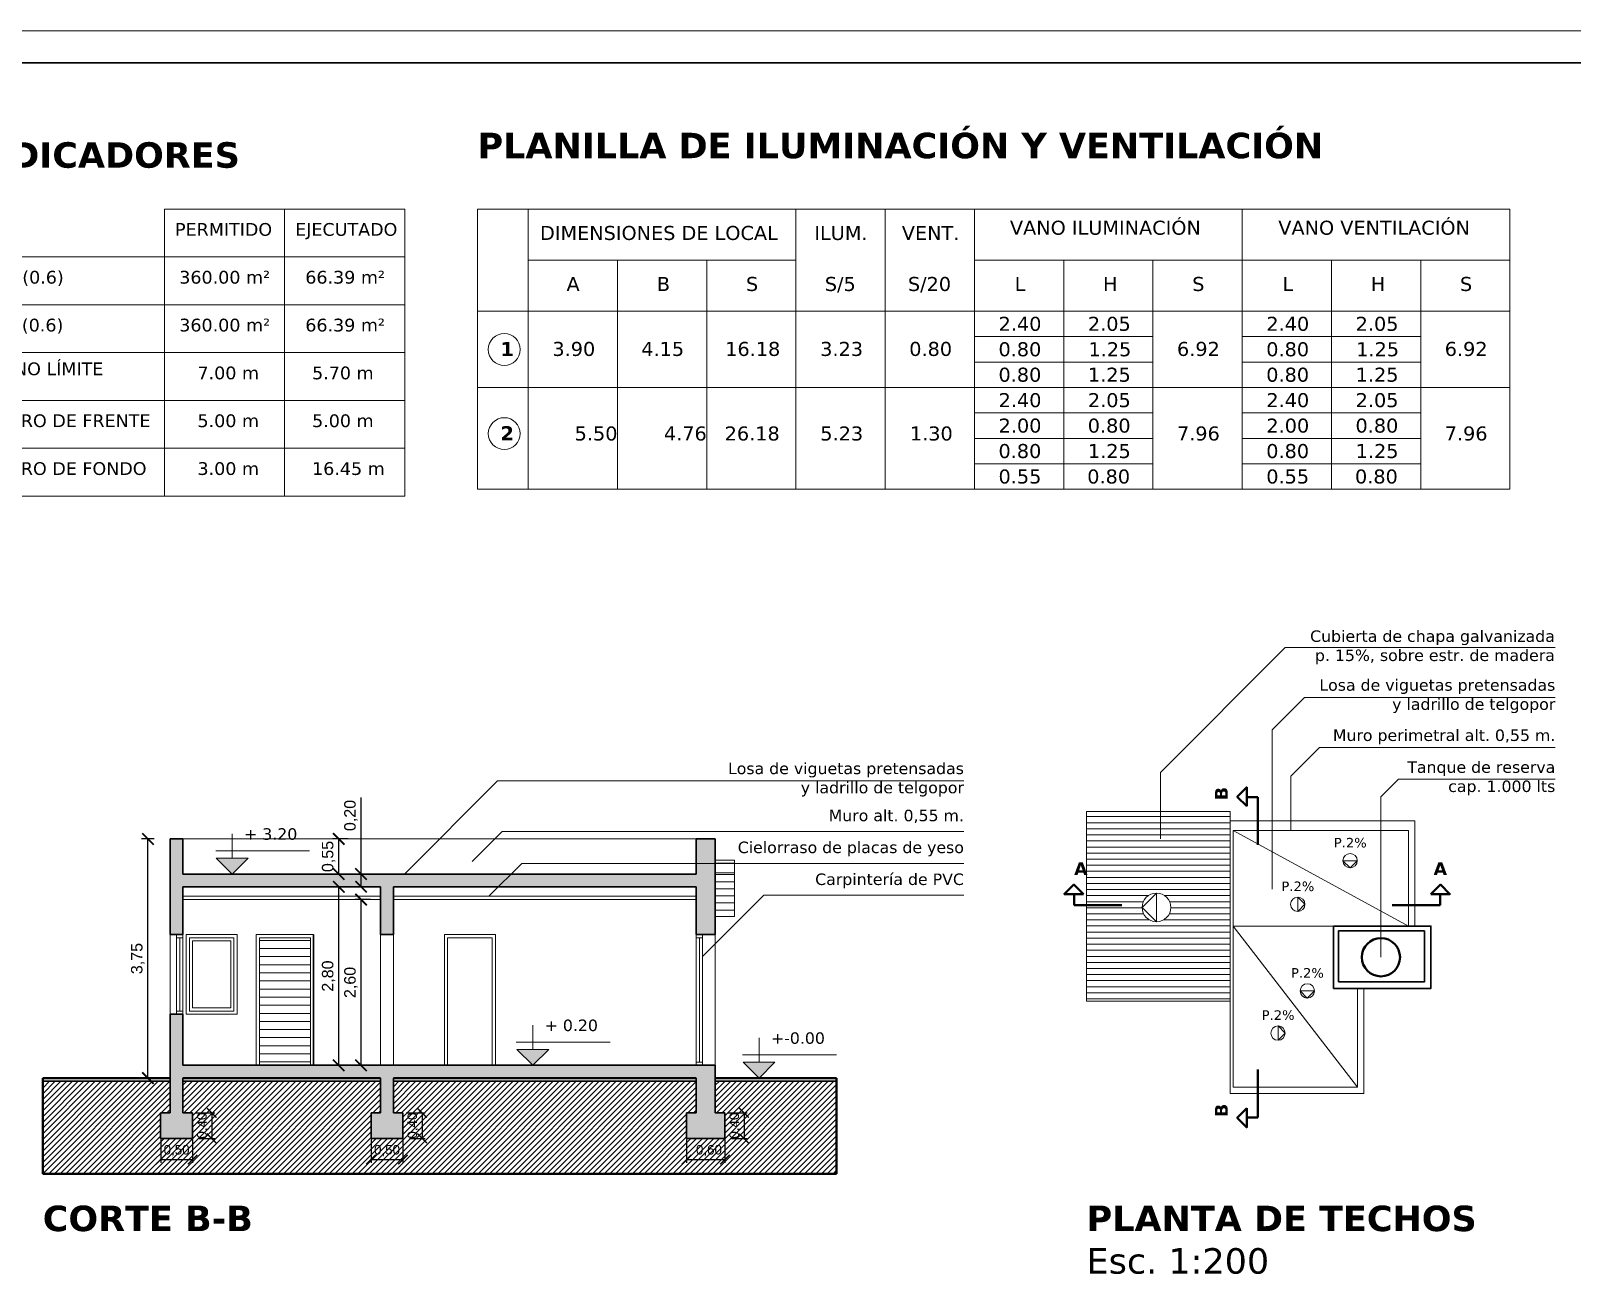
# Model space of a CAD drawing. Header units: millimetres. Extents: x 1434 to 1553, y 1501 to 1543.
# Drawn here: x 1503.64 to 1527.82, y 1519.64 to 1539.14 of the extents above; entities that cross this region are included whole.
import ezdxf

# ---------------------------------------------------------------- set-up
doc = ezdxf.new("R2010")
doc.units = ezdxf.units.MM
for name, color, linetype, lineweight in [('0.1', 50, 'Continuous', 0), ('0.2', 40, 'Continuous', 20), ('0.3', 30, 'Continuous', 30), ('0.4', 20, 'Continuous', 40), ('0.5', 10, 'Continuous', 40), ('carpinterias', 140, 'Continuous', 9), ('cotas', 104, 'Continuous', 18), ('nomenclatura', 41, 'Continuous', 18)]:
    doc.layers.add(name, color=color, linetype=linetype, lineweight=lineweight)
doc.layers.add('gris', color=252, linetype='Continuous', lineweight=18, true_color=0x696969)
doc.layers.add('rojo muros', color=7, linetype='Continuous', lineweight=18, true_color=0xe60a62)
doc.styles.get("Standard").update_dxf_attribs({"font": 'ARIAL.TTF'})
doc.dimstyles.new('BM-1en 100', dxfattribs={"dimtxt": 0.18, "dimasz": 0.18, "dimexe": 0.1, "dimexo": 0.1, "dimgap": 0.05, "dimtad": 1, "dimtxsty": 'Standard', "dimblk": 'ARCHTICK', "dimcen": -0.18, "dimadec": 0, "dimazin": 0, "dimtfac": 1, "dimtmove": 0, "dimatfit": 3, "dimldrblk": 'ARCHTICK', "dimfxl": 1, "dimarcsym": 0})
doc.dimstyles.new('ISO-25', dxfattribs={"dimtxt": 2.5, "dimasz": 2.5, "dimexe": 1.25, "dimexo": 0.625, "dimtad": 1, "dimtxsty": 'Standard', "dimcen": 2.5, "dimadec": 0, "dimazin": 0, "dimtfac": 1, "dimtmove": 0, "dimatfit": 3, "dimfxl": 1, "dimarcsym": 0})

# ---------------------------------------------------------------- blocks, each defined once
blk = doc.blocks.new('_ArchTick')
at = {"color": 0, "linetype": 'ByBlock', "const_width": 0.15}
blk.add_lwpolyline([(-0.5, -0.5), (0.5, 0.5)], dxfattribs=at)
blk = doc.blocks.new('*D49')
at = {"layer": 'cotas', "color": 0, "linetype": 'Continuous', "lineweight": -2}
for p, q in [((1513.926, 1521.751), (1513.926, 1521.389)), ((1514.526, 1521.751), (1514.526, 1521.389)), ((1513.926, 1521.439), (1514.526, 1521.439))]:
    blk.add_line(p, q, dxfattribs=at)
at = {"layer": 'Defpoints', "color": 0, "linetype": 'Continuous'}
for p in [(1513.926, 1521.771), (1514.526, 1521.771), (1514.526, 1521.439)]:
    blk.add_point(p, dxfattribs=at)
at = {"layer": 'cotas', "color": 0, "linetype": 'Continuous', "lineweight": -2, "xscale": 0.15, "yscale": 0.15, "zscale": 0.15, "rotation": 180}
blk.add_blockref('_ArchTick', (1513.926, 1521.439), dxfattribs=at)
at = {"layer": 'cotas', "color": 0, "linetype": 'Continuous', "lineweight": -2, "xscale": 0.15, "yscale": 0.15, "zscale": 0.15}
blk.add_blockref('_ArchTick', (1514.526, 1521.439), dxfattribs=at)
at = {"layer": 'cotas', "color": 0, "linetype": 'Continuous', "insert": (1514.276, 1521.579), "char_height": 0.15, "attachment_point": 5}
blk.add_mtext('0,60', dxfattribs=at)
blk = doc.blocks.new('*D50')
at = {"layer": 'cotas', "color": 0, "linetype": 'Continuous', "lineweight": -2}
for p, q in [((1514.574, 1522.171), (1514.876, 1522.171)), ((1514.826, 1522.171), (1514.826, 1521.771)), ((1514.631, 1521.771), (1514.876, 1521.771))]:
    blk.add_line(p, q, dxfattribs=at)
at = {"layer": 'Defpoints', "color": 0, "linetype": 'Continuous'}
for p in [(1514.554, 1522.171), (1514.611, 1521.771), (1514.826, 1521.771)]:
    blk.add_point(p, dxfattribs=at)
at = {"layer": 'cotas', "color": 0, "linetype": 'Continuous', "lineweight": -2, "xscale": 0.15, "yscale": 0.15, "zscale": 0.15}
for p, rotation in [((1514.826, 1522.171), 90), ((1514.826, 1521.771), 270)]:
    blk.add_blockref('_ArchTick', p, dxfattribs=dict(at, rotation=rotation))
at = {"layer": 'cotas', "color": 0, "linetype": 'Continuous', "insert": (1514.686, 1521.971), "char_height": 0.15, "attachment_point": 5, "rotation": 90}
blk.add_mtext('0,40', dxfattribs=at)
blk = doc.blocks.new('*D51')
at = {"layer": 'cotas', "color": 0, "linetype": 'Continuous', "lineweight": -2}
for p, q in [((1505.676, 1521.751), (1505.676, 1521.389)), ((1506.176, 1521.751), (1506.176, 1521.389)), ((1505.676, 1521.439), (1506.176, 1521.439))]:
    blk.add_line(p, q, dxfattribs=at)
at = {"layer": 'Defpoints', "color": 0, "linetype": 'Continuous'}
for p in [(1505.676, 1521.771), (1506.176, 1521.771), (1506.176, 1521.439)]:
    blk.add_point(p, dxfattribs=at)
at = {"layer": 'cotas', "color": 0, "linetype": 'Continuous', "lineweight": -2, "xscale": 0.15, "yscale": 0.15, "zscale": 0.15, "rotation": 180}
blk.add_blockref('_ArchTick', (1505.676, 1521.439), dxfattribs=at)
at = {"layer": 'cotas', "color": 0, "linetype": 'Continuous', "lineweight": -2, "xscale": 0.15, "yscale": 0.15, "zscale": 0.15}
blk.add_blockref('_ArchTick', (1506.176, 1521.439), dxfattribs=at)
at = {"layer": 'cotas', "color": 0, "linetype": 'Continuous', "insert": (1505.926, 1521.579), "char_height": 0.15, "attachment_point": 5}
blk.add_mtext('0,50', dxfattribs=at)
blk = doc.blocks.new('*D52')
at = {"layer": 'cotas', "color": 0, "linetype": 'Continuous', "lineweight": -2}
for p, q in [((1506.224, 1522.171), (1506.526, 1522.171)), ((1506.476, 1522.171), (1506.476, 1521.771)), ((1506.281, 1521.771), (1506.526, 1521.771))]:
    blk.add_line(p, q, dxfattribs=at)
at = {"layer": 'Defpoints', "color": 0, "linetype": 'Continuous'}
for p in [(1506.204, 1522.171), (1506.261, 1521.771), (1506.476, 1521.771)]:
    blk.add_point(p, dxfattribs=at)
at = {"layer": 'cotas', "color": 0, "linetype": 'Continuous', "lineweight": -2, "xscale": 0.15, "yscale": 0.15, "zscale": 0.15}
for p, rotation in [((1506.476, 1522.171), 90), ((1506.476, 1521.771), 270)]:
    blk.add_blockref('_ArchTick', p, dxfattribs=dict(at, rotation=rotation))
at = {"layer": 'cotas', "color": 0, "linetype": 'Continuous', "insert": (1506.336, 1521.971), "char_height": 0.15, "attachment_point": 5, "rotation": 90}
blk.add_mtext('0,40', dxfattribs=at)
blk = doc.blocks.new('*D53')
at = {"layer": 'cotas', "color": 0, "linetype": 'Continuous', "lineweight": -2}
for p, q in [((1508.976, 1521.751), (1508.976, 1521.389)), ((1509.476, 1521.751), (1509.476, 1521.389)), ((1508.976, 1521.439), (1509.476, 1521.439))]:
    blk.add_line(p, q, dxfattribs=at)
at = {"layer": 'Defpoints', "color": 0, "linetype": 'Continuous'}
for p in [(1508.976, 1521.771), (1509.476, 1521.771), (1509.476, 1521.439)]:
    blk.add_point(p, dxfattribs=at)
at = {"layer": 'cotas', "color": 0, "linetype": 'Continuous', "lineweight": -2, "xscale": 0.15, "yscale": 0.15, "zscale": 0.15, "rotation": 180}
blk.add_blockref('_ArchTick', (1508.976, 1521.439), dxfattribs=at)
at = {"layer": 'cotas', "color": 0, "linetype": 'Continuous', "lineweight": -2, "xscale": 0.15, "yscale": 0.15, "zscale": 0.15}
blk.add_blockref('_ArchTick', (1509.476, 1521.439), dxfattribs=at)
at = {"layer": 'cotas', "color": 0, "linetype": 'Continuous', "insert": (1509.226, 1521.579), "char_height": 0.15, "attachment_point": 5}
blk.add_mtext('0,50', dxfattribs=at)
blk = doc.blocks.new('*D54')
at = {"layer": 'cotas', "color": 0, "linetype": 'Continuous', "lineweight": -2}
for p, q in [((1509.524, 1522.171), (1509.826, 1522.171)), ((1509.776, 1522.171), (1509.776, 1521.771)), ((1509.581, 1521.771), (1509.826, 1521.771))]:
    blk.add_line(p, q, dxfattribs=at)
at = {"layer": 'Defpoints', "color": 0, "linetype": 'Continuous'}
for p in [(1509.504, 1522.171), (1509.561, 1521.771), (1509.776, 1521.771)]:
    blk.add_point(p, dxfattribs=at)
at = {"layer": 'cotas', "color": 0, "linetype": 'Continuous', "lineweight": -2, "xscale": 0.15, "yscale": 0.15, "zscale": 0.15}
for p, rotation in [((1509.776, 1522.171), 90), ((1509.776, 1521.771), 270)]:
    blk.add_blockref('_ArchTick', p, dxfattribs=dict(at, rotation=rotation))
at = {"layer": 'cotas', "color": 0, "linetype": 'Continuous', "insert": (1509.636, 1521.971), "char_height": 0.15, "attachment_point": 5, "rotation": 90}
blk.add_mtext('0,40', dxfattribs=at)
blk = doc.blocks.new('*D73')
at = {"layer": 'cotas', "color": 0, "lineweight": -2}
for p, q in [((1508.967, 1525.516), (1508.719, 1525.516)), ((1508.819, 1522.916), (1508.819, 1525.516))]:
    blk.add_line(p, q, dxfattribs=at)
at = {"layer": 'Defpoints', "color": 0}
for p in [(1508.819, 1525.516), (1509.067, 1525.516), (1508.819, 1522.916)]:
    blk.add_point(p, dxfattribs=at)
at = {"layer": 'cotas', "color": 0, "lineweight": -2, "xscale": 0.18, "yscale": 0.18, "zscale": 0.18}
for p, rotation in [((1508.819, 1525.516), 90), ((1508.819, 1522.916), 270)]:
    blk.add_blockref('_ArchTick', p, dxfattribs=dict(at, rotation=rotation))
at = {"layer": 'cotas', "color": 0, "insert": (1508.661, 1524.216), "char_height": 0.18, "attachment_point": 5, "rotation": 90}
blk.add_mtext('2,60', dxfattribs=at)
blk = doc.blocks.new('*D74')
at = {"layer": 'cotas', "color": 0, "lineweight": -2}
for p, q in [((1508.617, 1525.716), (1508.369, 1525.716)), ((1508.469, 1522.916), (1508.469, 1525.716))]:
    blk.add_line(p, q, dxfattribs=at)
at = {"layer": 'Defpoints', "color": 0}
for p in [(1508.469, 1525.716), (1508.717, 1525.716), (1508.469, 1522.916)]:
    blk.add_point(p, dxfattribs=at)
at = {"layer": 'cotas', "color": 0, "lineweight": -2, "xscale": 0.18, "yscale": 0.18, "zscale": 0.18}
for p, rotation in [((1508.469, 1525.716), 90), ((1508.469, 1522.916), 270)]:
    blk.add_blockref('_ArchTick', p, dxfattribs=dict(at, rotation=rotation))
at = {"layer": 'cotas', "color": 0, "insert": (1508.311, 1524.316), "char_height": 0.18, "attachment_point": 5, "rotation": 90}
blk.add_mtext('2,80', dxfattribs=at)
blk = doc.blocks.new('*D71')
at = {"layer": 'cotas', "color": 0, "lineweight": -2}
for p, q in [((1508.617, 1526.466), (1508.369, 1526.466)), ((1508.469, 1525.916), (1508.469, 1526.466))]:
    blk.add_line(p, q, dxfattribs=at)
at = {"layer": 'Defpoints', "color": 0}
for p in [(1508.469, 1526.466), (1508.717, 1526.466), (1508.469, 1525.916)]:
    blk.add_point(p, dxfattribs=at)
at = {"layer": 'cotas', "color": 0, "lineweight": -2, "xscale": 0.18, "yscale": 0.18, "zscale": 0.18}
for p, rotation in [((1508.469, 1526.466), 90), ((1508.469, 1525.916), 270)]:
    blk.add_blockref('_ArchTick', p, dxfattribs=dict(at, rotation=rotation))
at = {"layer": 'cotas', "color": 0, "insert": (1508.311, 1526.191), "char_height": 0.18, "attachment_point": 5, "rotation": 90}
blk.add_mtext('0,55', dxfattribs=at)
blk = doc.blocks.new('*D72')
at = {"layer": 'cotas', "color": 0, "lineweight": -2}
for p, q in [((1508.819, 1525.916), (1508.819, 1527.117)), ((1508.819, 1525.716), (1508.819, 1525.916))]:
    blk.add_line(p, q, dxfattribs=at)
at = {"layer": 'Defpoints', "color": 0}
for p in [(1508.819, 1525.916), (1508.819, 1525.916), (1508.819, 1525.716)]:
    blk.add_point(p, dxfattribs=at)
at = {"layer": 'cotas', "color": 0, "lineweight": -2, "xscale": 0.18, "yscale": 0.18, "zscale": 0.18}
for p, rotation in [((1508.819, 1525.916), 90), ((1508.819, 1525.716), 270)]:
    blk.add_blockref('_ArchTick', p, dxfattribs=dict(at, rotation=rotation))
at = {"layer": 'cotas', "color": 0, "insert": (1508.661, 1526.834), "char_height": 0.18, "attachment_point": 5, "rotation": 90}
blk.add_mtext('0,20', dxfattribs=at)
blk = doc.blocks.new('*D75')
at = {"layer": 'cotas', "color": 0, "lineweight": -2}
for p, q in [((1505.572, 1526.466), (1505.376, 1526.466)), ((1505.476, 1522.716), (1505.476, 1526.466))]:
    blk.add_line(p, q, dxfattribs=at)
at = {"layer": 'Defpoints', "color": 0}
for p in [(1505.476, 1526.466), (1505.672, 1526.466), (1505.476, 1522.716)]:
    blk.add_point(p, dxfattribs=at)
at = {"layer": 'cotas', "color": 0, "lineweight": -2, "xscale": 0.18, "yscale": 0.18, "zscale": 0.18}
for p, rotation in [((1505.476, 1526.466), 90), ((1505.476, 1522.716), 270)]:
    blk.add_blockref('_ArchTick', p, dxfattribs=dict(at, rotation=rotation))
at = {"layer": 'cotas', "color": 0, "insert": (1505.317, 1524.591), "char_height": 0.18, "attachment_point": 5, "rotation": 90}
blk.add_mtext('3,75', dxfattribs=at)

msp = doc.modelspace()

# ---------------------------------------------------------------- hatches: boundary and pattern name
at = {"layer": 'gris', "linetype": 'Continuous'}
h = msp.add_hatch(dxfattribs=at)
h.set_pattern_fill('LINE', color=256, scale=0.03, style=0)
h.set_pattern_definition([(0, (47.85109, 76.73001), (0, 0.09525), [])])
h.paths.add_polyline_path([(1522.4497, 1526.8986), (1520.1997, 1526.8986), (1520.1997, 1523.9236), (1522.4497, 1523.9236)])
h.paths.add_polyline_path([(1521.5208, 1525.3923, -1), (1521.0708, 1525.3923, -1)], flags=16)
at = {"layer": 'gris'}
for points in [[(1506.5463, 1526.1665), (1506.7963, 1525.9165), (1507.0463, 1526.1665)], [(1511.2619, 1523.1665), (1511.5119, 1522.9165), (1511.7619, 1523.1665)], [(1514.8118, 1522.9665), (1515.0618, 1522.7165), (1515.3118, 1522.9665)]]:
    msp.add_hatch(color=256, dxfattribs=at).paths.add_polyline_path(points)
at = {"layer": 'gris', "linetype": 'Continuous'}
h = msp.add_hatch(dxfattribs=at)
h.set_pattern_fill('LINE', color=256, scale=0.035, style=0)
h.set_pattern_definition([(360, (18.00469, 2959.64214), (3e-17, 0.111125), [])])
h.paths.add_polyline_path([(1514.3755, 1525.2523), (1514.3755, 1525.9359), (1514.6755, 1525.9359), (1514.6755, 1525.2523)])
at = {"layer": 'gris'}
h = msp.add_hatch(dxfattribs=at)
h.set_pattern_fill('LINE', color=256, scale=0.04, style=0)
h.set_pattern_definition([(180, (3018.00598, 271.00338), (2e-17, 0.127), [])])
h.paths.add_polyline_path([(1508.0255, 1522.9165), (1507.2255, 1522.9165), (1507.2255, 1524.9165), (1508.0255, 1524.9165)])
h = msp.add_hatch(dxfattribs=at)
h.set_pattern_fill('LINE', color=256, scale=0.02, angle=45, style=0)
h.set_pattern_definition([(45, (-6.5, 27.051694), (-0.0449012806, 0.0449012806), [])])
h.paths.add_polyline_path([(1513.9255, 1522.1715), (1514.0755, 1522.1715), (1514.0755, 1522.6665), (1509.3255, 1522.6665), (1509.3255, 1522.1715), (1509.4755, 1522.1715), (1509.4755, 1521.7715), (1508.9755, 1521.7715), (1508.9755, 1522.1715), (1509.1255, 1522.1715), (1509.1255, 1522.6665), (1506.0255, 1522.6665), (1506.0255, 1522.1715), (1506.1755, 1522.1715), (1506.1755, 1521.7715), (1505.6755, 1521.7715), (1505.6755, 1522.1715), (1505.8255, 1522.1715), (1505.8255, 1522.6665), (1503.8255, 1522.6665), (1503.8255, 1521.2165), (1516.2755, 1521.2165), (1516.2755, 1522.6665), (1514.3755, 1522.6665), (1514.3755, 1522.1715), (1514.5255, 1522.1715), (1514.5255, 1521.7715), (1513.9255, 1521.7715)])
h.paths.add_polyline_path([(1514.0435, 1521.7067), (1514.5076, 1521.7067), (1514.5076, 1521.4514), (1514.0435, 1521.4514)], flags=24)
h.paths.add_polyline_path([(1514.5579, 1521.7394), (1514.5579, 1522.2035), (1514.8131, 1522.2035), (1514.8131, 1521.7394)], flags=24)
h.paths.add_polyline_path([(1505.6935, 1521.7067), (1506.1576, 1521.7067), (1506.1576, 1521.4514), (1505.6935, 1521.4514)], flags=24)
h.paths.add_polyline_path([(1506.2079, 1521.7394), (1506.2079, 1522.2035), (1506.4631, 1522.2035), (1506.4631, 1521.7394)], flags=24)
h.paths.add_polyline_path([(1508.9935, 1521.7067), (1509.4576, 1521.7067), (1509.4576, 1521.4514), (1508.9935, 1521.4514)], flags=24)
h.paths.add_polyline_path([(1509.5079, 1521.7394), (1509.5079, 1522.2035), (1509.7631, 1522.2035), (1509.7631, 1521.7394)], flags=24)
at = {"layer": 'rojo muros'}
h = msp.add_hatch(color=256, dxfattribs=at)
h.paths.add_polyline_path([(1514.3755, 1526.0831), (1514.0755, 1526.0831), (1514.0755, 1525.9165), (1511.1755, 1525.9165), (1510.9755, 1525.7165), (1514.3755, 1525.7165)])
h.paths.add_polyline_path([(1514.3755, 1526.4665), (1514.0755, 1526.4665), (1514.0755, 1526.0831), (1514.3755, 1526.0831)])
h.paths.add_polyline_path([(1514.3755, 1525.5831), (1514.0755, 1525.5831), (1514.0755, 1524.9665), (1514.1755, 1524.9665), (1514.3755, 1524.9665)])
h.paths.add_polyline_path([(1514.3755, 1525.7165), (1514.0755, 1525.7165), (1514.0755, 1525.5831), (1514.3755, 1525.5831)])
h.paths.add_polyline_path([(1509.3255, 1525.7165), (1510.9755, 1525.7165), (1511.1755, 1525.9165), (1506.0255, 1525.9165), (1506.0255, 1526.4665), (1505.8255, 1526.4665), (1505.8255, 1524.9665), (1506.0255, 1524.9665), (1506.0255, 1525.7165), (1509.1255, 1525.7165), (1509.1255, 1524.9665), (1509.3255, 1524.9665)])
h.paths.add_polyline_path([(1514.3755, 1522.9165), (1506.0255, 1522.9165), (1506.0255, 1523.7165), (1505.9255, 1523.7165), (1505.8255, 1523.7165), (1505.8255, 1522.7165), (1505.8255, 1522.1715), (1505.6755, 1522.1715), (1505.6755, 1521.7715), (1506.1755, 1521.7715), (1506.1755, 1522.1715), (1506.0255, 1522.1715), (1506.0255, 1522.7165), (1509.1255, 1522.7165), (1509.1255, 1522.1715), (1508.9755, 1522.1715), (1508.9755, 1521.7715), (1509.4755, 1521.7715), (1509.4755, 1522.1715), (1509.3255, 1522.1715), (1509.3255, 1522.7165), (1514.0755, 1522.7165), (1514.0755, 1522.1715), (1513.9255, 1522.1715), (1513.9255, 1521.7715), (1514.5255, 1521.7715), (1514.5255, 1522.1715), (1514.3755, 1522.1715)])

# ---------------------------------------------------------------- linework, layer by layer
at = {"layer": '0.1'}
for p, q in [((1525.2497, 1525.0986), (1522.4997, 1526.5986)), ((1514.6755, 1526.1337), (1514.3755, 1526.1337)), ((1514.3755, 1526.1337), (1514.6755, 1526.1337)), ((1514.6755, 1526.1337), (1514.6755, 1525.9359)), ((1514.6755, 1526.0843), (1514.3755, 1526.0843)), ((1514.6755, 1525.9359), (1514.3755, 1525.9359)), ((1514.6755, 1525.9359), (1514.6755, 1525.2523)), ((1514.6755, 1525.2523), (1514.3755, 1525.2523)), ((1505.8255, 1524.9665), (1505.8255, 1523.7165)), ((1509.1255, 1524.9665), (1509.1255, 1522.9165)), ((1509.3255, 1524.9665), (1509.3255, 1522.9165)), ((1514.3755, 1524.9665), (1514.3755, 1522.9165)), ((1524.0747, 1525.0986), (1522.4997, 1525.0986)), ((1522.4997, 1525.0986), (1524.4497, 1522.5736))]:
    msp.add_line(p, q, dxfattribs=at)
for points in [[(1520.1997, 1526.8986), (1522.4497, 1526.8986), (1522.4497, 1523.9236), (1520.1997, 1523.9236)], [(1506.1255, 1524.9165), (1506.1255, 1523.7665), (1506.8255, 1523.7665), (1506.8255, 1524.9165)], [(1506.1755, 1524.8665), (1506.1755, 1523.8165), (1506.7755, 1523.8165), (1506.7755, 1524.8665)]]:
    msp.add_lwpolyline(points, close=True, dxfattribs=at)
at = {"layer": '0.1', "linetype": 'Continuous'}
for points in [[(1524.4467, 1526.1252), (1524.2217, 1526.1252), (1524.3342, 1526.0127), (1524.4467, 1526.1252)], [(1521.2958, 1525.1673), (1521.2958, 1525.6173), (1521.0708, 1525.3923), (1521.2958, 1525.1673)], [(1523.5122, 1525.5535), (1523.5122, 1525.3285), (1523.6247, 1525.441), (1523.5122, 1525.5535)], [(1523.7745, 1524.0832), (1523.5495, 1524.0832), (1523.662, 1523.9707), (1523.7745, 1524.0832)], [(1523.2024, 1523.5339), (1523.2024, 1523.3089), (1523.3149, 1523.4214), (1523.2024, 1523.5339)]]:
    msp.add_lwpolyline(points, dxfattribs=at)
for centre, radius in [((1524.3342, 1526.1252), 0.1125), ((1521.2958, 1525.3923), 0.225), ((1523.5122, 1525.441), 0.1125), ((1523.662, 1524.0832), 0.1125), ((1523.2024, 1523.4214), 0.1125)]:
    msp.add_circle(centre, radius, dxfattribs=at)
at = {"layer": '0.2'}
for p, q in [((1461.4813, 1539.1376), (1546.4813, 1539.1376)), ((1507.6187, 1531.8418), (1507.6187, 1536.3418)), ((1510.645, 1536.3418), (1526.8413, 1536.3418)), ((1510.645, 1536.3418), (1510.645, 1531.9489)), ((1511.4413, 1536.3418), (1511.4413, 1531.9489)), ((1515.6413, 1536.3418), (1515.6413, 1531.9489)), ((1517.0413, 1536.3418), (1517.0413, 1531.9489)), ((1518.4413, 1536.3418), (1518.4413, 1531.9489)), ((1522.6413, 1536.3418), (1522.6413, 1531.9489)), ((1526.8413, 1536.3418), (1526.8413, 1531.9489)), ((1511.4413, 1535.5418), (1515.6413, 1535.5418)), ((1512.8413, 1535.5418), (1512.8413, 1531.9489)), ((1514.2413, 1535.5418), (1514.2413, 1531.9489)), ((1518.4413, 1535.5418), (1526.8413, 1535.5418)), ((1519.8413, 1535.5418), (1519.8413, 1531.9489)), ((1521.2413, 1535.5418), (1521.2413, 1531.9489)), ((1524.0413, 1535.5418), (1524.0413, 1531.9489)), ((1525.4413, 1535.5418), (1525.4413, 1531.9489)), ((1510.645, 1534.7418), (1526.8413, 1534.7418)), ((1518.4413, 1534.3428), (1521.2413, 1534.3428)), ((1522.6413, 1534.3428), (1525.4413, 1534.3428)), ((1518.4413, 1533.9438), (1521.2413, 1533.9438)), ((1518.4413, 1533.9438), (1521.2413, 1533.9438)), ((1522.6413, 1533.9438), (1525.4413, 1533.9438)), ((1510.645, 1533.5449), (1526.8413, 1533.5449)), ((1510.645, 1533.5449), (1526.8413, 1533.5449)), ((1518.4413, 1533.1459), (1521.2413, 1533.1459)), ((1522.6413, 1533.1459), (1525.4413, 1533.1459)), ((1518.4413, 1532.7469), (1521.2413, 1532.7469)), ((1518.4413, 1532.7469), (1521.2413, 1532.7469)), ((1522.6413, 1532.7469), (1525.4413, 1532.7469)), ((1518.4413, 1532.3479), (1521.2413, 1532.3479)), ((1522.6413, 1532.3479), (1525.4413, 1532.3479)), ((1510.645, 1531.9489), (1526.8413, 1531.9489)), ((1505.8255, 1526.4665), (1514.3755, 1526.4665)), ((1507.1755, 1524.9665), (1507.1755, 1522.9165)), ((1507.1755, 1524.9665), (1508.0755, 1524.9665))]:
    msp.add_line(p, q, dxfattribs=at)
for points in [[(1505.7338, 1531.8418), (1505.7338, 1536.3418), (1509.5036, 1536.3418), (1509.5036, 1531.8418)], [(1502.6527, 1535.5918), (1509.5036, 1535.5918)], [(1502.6527, 1535.5918), (1502.6527, 1531.8418), (1509.5036, 1531.8418)], [(1502.6527, 1534.8418), (1509.5036, 1534.8418)], [(1502.6527, 1534.0918), (1509.5036, 1534.0918)], [(1502.6527, 1533.3418), (1509.5036, 1533.3418)], [(1502.6527, 1532.5918), (1509.5036, 1532.5918)], [(1522.4497, 1526.7486), (1525.3497, 1526.7486)], [(1522.4497, 1522.4736), (1522.4497, 1526.7486), (1522.4497, 1526.7486)], [(1522.4997, 1526.5986), (1522.4997, 1522.5736)], [(1525.2497, 1526.5986), (1522.4997, 1526.5986)], [(1525.2497, 1526.5986), (1525.2497, 1525.0986), (1525.3497, 1525.0986), (1525.3497, 1526.7486), (1525.3497, 1526.7486)], [(1509.1255, 1525.5665), (1506.0255, 1525.5665)], [(1506.0255, 1525.5165), (1509.1255, 1525.5165)], [(1514.0755, 1525.5665), (1509.3255, 1525.5665)], [(1509.3255, 1525.5165), (1514.0755, 1525.5165)], [(1508.0755, 1522.9165), (1508.0755, 1524.9665), (1507.1755, 1524.9665), (1507.1755, 1522.9165)], [(1508.0255, 1522.9165), (1508.0255, 1524.9165), (1507.2255, 1524.9165), (1507.2255, 1522.9165)], [(1510.1255, 1522.9165), (1510.1255, 1524.9665), (1510.9255, 1524.9665), (1510.9255, 1522.9165)], [(1510.1755, 1522.9165), (1510.1755, 1524.9165), (1510.8755, 1524.9165), (1510.8755, 1522.9165)], [(1524.4497, 1522.5736), (1524.4497, 1524.1236), (1524.5497, 1524.1236), (1524.5497, 1522.4736)], [(1522.4997, 1522.5736), (1524.4497, 1522.5736)], [(1524.5497, 1522.4736), (1524.5497, 1522.4736), (1522.4497, 1522.4736), (1522.4497, 1522.4736)]]:
    msp.add_lwpolyline(points, dxfattribs=at)
msp.add_lwpolyline([(1506.0755, 1524.9665), (1506.0755, 1523.7165), (1506.8755, 1523.7165), (1506.8755, 1524.9665)], close=True, dxfattribs=at)
for centre in [(1511.0653, 1534.1414), (1511.0653, 1532.822)]:
    msp.add_circle(centre, 0.25, dxfattribs=at)
at = {"layer": '0.3', "lineweight": 30}
msp.add_line((1461.9813, 1538.6376), (1545.9813, 1538.6376), dxfattribs=at)
at = {"layer": '0.3'}
for p, q in [((1505.8255, 1526.4665), (1506.0255, 1526.4665)), ((1505.8255, 1524.9665), (1505.8255, 1526.4665)), ((1506.0255, 1526.4665), (1506.0255, 1525.9165)), ((1514.0755, 1526.4665), (1514.3755, 1526.4665)), ((1514.0755, 1525.9165), (1514.0755, 1526.4665)), ((1514.3755, 1526.4665), (1514.3755, 1524.9665)), ((1506.0255, 1525.9165), (1514.0755, 1525.9165)), ((1509.3255, 1525.9165), (1509.3255, 1525.9165)), ((1509.1255, 1525.7165), (1506.0255, 1525.7165)), ((1506.0255, 1525.7165), (1506.0255, 1524.9665)), ((1509.1255, 1525.7165), (1509.1255, 1524.9665)), ((1514.0755, 1525.7165), (1509.3255, 1525.7165)), ((1509.3255, 1525.7165), (1509.3255, 1524.9665)), ((1514.0755, 1524.9665), (1514.0755, 1525.7165)), ((1508.0755, 1524.9665), (1508.0755, 1522.9165)), ((1509.3255, 1524.9665), (1509.1255, 1524.9665)), ((1514.0755, 1524.9665), (1514.3755, 1524.9665)), ((1505.8255, 1522.7165), (1505.8255, 1523.7165)), ((1506.0255, 1523.7165), (1506.0255, 1522.9165)), ((1506.0255, 1522.9165), (1514.3755, 1522.9165)), ((1511.8657, 1522.9165), (1510.9657, 1522.9165)), ((1514.3755, 1522.9165), (1514.3755, 1522.1715)), ((1505.8255, 1522.6665), (1503.8255, 1522.6665)), ((1506.0255, 1522.7165), (1506.0255, 1522.1715)), ((1509.1255, 1522.7165), (1506.0255, 1522.7165)), ((1509.1255, 1522.6665), (1506.0255, 1522.6665)), ((1514.0755, 1522.7165), (1509.3255, 1522.7165)), ((1509.3255, 1522.7165), (1509.3255, 1522.1715)), ((1514.0755, 1522.6665), (1509.3255, 1522.6665)), ((1516.2755, 1522.6665), (1514.3755, 1522.6665)), ((1505.6755, 1521.7715), (1505.6755, 1522.1715)), ((1505.6755, 1522.1715), (1505.8255, 1522.1715)), ((1506.0255, 1522.1715), (1506.1755, 1522.1715)), ((1506.1755, 1522.1715), (1506.1755, 1521.7715)), ((1508.9755, 1521.7715), (1508.9755, 1522.1715)), ((1508.9755, 1522.1715), (1509.1255, 1522.1715)), ((1509.3255, 1522.1715), (1509.4755, 1522.1715)), ((1509.4755, 1522.1715), (1509.4755, 1521.7715)), ((1513.9255, 1521.7715), (1513.9255, 1522.1715)), ((1513.9255, 1522.1715), (1514.0755, 1522.1715)), ((1514.3755, 1522.1715), (1514.5255, 1522.1715)), ((1514.5255, 1522.1715), (1514.5255, 1521.7715)), ((1506.1755, 1521.7715), (1505.6755, 1521.7715)), ((1509.4755, 1521.7715), (1508.9755, 1521.7715)), ((1514.5255, 1521.7715), (1513.9255, 1521.7715))]:
    msp.add_line(p, q, dxfattribs=at)
for points in [[(1505.8255, 1524.9665), (1506.0255, 1524.9665)], [(1506.0255, 1523.7165), (1505.8255, 1523.7165)], [(1505.8255, 1522.1715), (1505.8255, 1522.7165)], [(1509.1255, 1522.1715), (1509.1255, 1522.7165)], [(1514.0755, 1522.1715), (1514.0755, 1522.7165)]]:
    msp.add_lwpolyline(points, dxfattribs=at)
for points in [[(1524.0747, 1524.1236), (1525.5997, 1524.1236), (1525.5997, 1525.0986), (1524.0747, 1525.0986)], [(1524.1497, 1524.2236), (1525.4997, 1524.2236), (1525.4997, 1525.0236), (1524.1497, 1525.0236)]]:
    msp.add_lwpolyline(points, close=True, dxfattribs=at)
at = {"layer": '0.4'}
for p, q in [((1503.8255, 1522.7165), (1503.8255, 1521.2165)), ((1505.8255, 1522.7165), (1503.8255, 1522.7165)), ((1509.1255, 1522.7165), (1506.0255, 1522.7165)), ((1514.0755, 1522.7165), (1509.3255, 1522.7165)), ((1516.2755, 1522.7165), (1514.3755, 1522.7165)), ((1516.2755, 1522.7165), (1516.2755, 1521.2165)), ((1516.2755, 1521.2165), (1503.8255, 1521.2165))]:
    msp.add_line(p, q, dxfattribs=at)
msp.add_circle((1524.8165, 1524.6119), 0.3, dxfattribs=at)
at = {"layer": '0.5'}
for p, q in [((1522.8874, 1527.1236), (1522.7124, 1527.1236)), ((1522.8874, 1527.1236), (1522.8874, 1526.3736)), ((1520.0047, 1525.4255), (1520.0047, 1525.6005)), ((1520.0047, 1525.4255), (1520.7547, 1525.4255)), ((1525.7447, 1525.4255), (1524.9947, 1525.4255)), ((1525.7447, 1525.4255), (1525.7447, 1525.6005)), ((1522.8874, 1522.0986), (1522.8874, 1522.8486)), ((1522.8874, 1522.0986), (1522.7124, 1522.0986))]:
    msp.add_line(p, q, dxfattribs=at)
at = {"layer": '0.5', "linetype": 'Continuous'}
for points in [[(1522.7124, 1526.978), (1522.7124, 1527.278), (1522.5624, 1527.128), (1522.7124, 1526.978)], [(1520.1503, 1525.6005), (1519.8503, 1525.6005), (1520.0003, 1525.7505), (1520.1503, 1525.6005)], [(1525.5991, 1525.6005), (1525.8991, 1525.6005), (1525.7491, 1525.7505), (1525.5991, 1525.6005)], [(1522.7124, 1522.2441), (1522.7124, 1521.9441), (1522.5624, 1522.0941), (1522.7124, 1522.2441)]]:
    msp.add_lwpolyline(points, dxfattribs=at)
at = {"layer": 'carpinterias'}
for p, q in [((1505.9255, 1524.9165), (1505.9255, 1523.7665)), ((1505.9755, 1524.9165), (1505.9755, 1523.7665)), ((1506.0255, 1524.9665), (1506.0255, 1523.7165)), ((1514.0755, 1524.9665), (1514.0755, 1522.9165)), ((1514.1255, 1524.9165), (1514.1255, 1522.9665)), ((1514.1755, 1524.9165), (1514.1755, 1522.9665))]:
    msp.add_line(p, q, dxfattribs=at)
for points in [[(1506.0255, 1524.9165), (1506.0255, 1524.9665), (1505.9255, 1524.9665), (1505.9255, 1524.9165)], [(1514.0755, 1524.9165), (1514.0755, 1524.9665), (1514.1755, 1524.9665), (1514.1755, 1524.9165)], [(1506.0255, 1523.7665), (1506.0255, 1523.7165), (1505.9255, 1523.7165), (1505.9255, 1523.7665)], [(1514.0755, 1522.9665), (1514.0755, 1522.9165), (1514.1755, 1522.9165), (1514.1755, 1522.9665)]]:
    msp.add_lwpolyline(points, close=True, dxfattribs=at)
at = {"layer": 'cotas'}
for p, q in [((1523.3162, 1529.4691), (1521.3577, 1527.5106)), ((1527.5488, 1529.4691), (1523.3162, 1529.4691)), ((1523.6185, 1528.6851), (1523.1109, 1528.1775)), ((1527.5522, 1528.6851), (1523.6185, 1528.6851)), ((1523.1109, 1528.1775), (1523.1109, 1525.6764)), ((1523.8547, 1527.9011), (1523.4046, 1527.4509)), ((1527.5522, 1527.9011), (1523.8547, 1527.9011)), ((1510.9611, 1527.3771), (1509.5005, 1525.9165)), ((1518.2755, 1527.3771), (1510.9611, 1527.3771)), ((1521.3577, 1527.5106), (1521.3577, 1526.4706)), ((1523.4046, 1526.5986), (1523.4046, 1527.4509)), ((1525.093, 1527.4011), (1524.8165, 1527.1246)), ((1527.5522, 1527.4011), (1525.093, 1527.4011)), ((1524.8165, 1524.6119), (1524.8165, 1527.1246)), ((1511.0316, 1526.5831), (1510.5632, 1526.1147)), ((1518.2755, 1526.5831), (1511.0316, 1526.5831)), ((1511.3421, 1526.0831), (1510.8255, 1525.5665)), ((1518.2755, 1526.0831), (1511.3421, 1526.0831)), ((1515.1365, 1525.5831), (1514.1755, 1524.6221)), ((1518.2755, 1525.5831), (1515.1365, 1525.5831))]:
    msp.add_line(p, q, dxfattribs=at)
at = {"layer": 'cotas', "ltscale": 0.5}
for p, q in [((1506.7963, 1526.1665), (1506.7963, 1526.5454)), ((1506.5389, 1526.2807), (1508.01, 1526.2807)), ((1506.5463, 1526.1665), (1507.0463, 1526.1665)), ((1506.5463, 1526.1665), (1506.7963, 1525.9165)), ((1506.7963, 1525.9165), (1507.0463, 1526.1665)), ((1511.5119, 1523.1665), (1511.5119, 1523.5454)), ((1511.2544, 1523.2807), (1512.7256, 1523.2807)), ((1515.0618, 1522.9665), (1515.0618, 1523.3454)), ((1511.2619, 1523.1665), (1511.7619, 1523.1665)), ((1511.2619, 1523.1665), (1511.5119, 1522.9165)), ((1511.5119, 1522.9165), (1511.7619, 1523.1665)), ((1514.8044, 1523.0807), (1516.2755, 1523.0807)), ((1514.8118, 1522.9665), (1515.3118, 1522.9665)), ((1514.8118, 1522.9665), (1515.0618, 1522.7165)), ((1515.0618, 1522.7165), (1515.3118, 1522.9665))]:
    msp.add_line(p, q, dxfattribs=at)

# ---------------------------------------------------------------- texts
at = {"layer": 'nomenclatura', "linetype": 'Continuous', "lineweight": 15}
for s, insert, char_height, width, attachment_point in [('{\\fVerdana|b1|i0|c0|p34;PLANILLA DE ILUMINACIÓN Y VENTILACIÓN}', (1510.645, 1537.5397), 0.4, 17.5692, 1), ('{\\fVerdana|b1|i0|c0|p34;INDICADORES}', (1502.6527, 1537.3911), 0.4, 12.170004, 1), ('\\pi0.18435;{\\fVerdana|b0|i0|c0|p34;DIMENSIONES DE LOCAL}', (1511.4413, 1536.0785), 0.22, 4.2, 1), ('\\pi0.28763;{\\fVerdana|b0|i0|c0|p34;ILUM.}', (1515.6413, 1536.0785), 0.22, 1.4, 1), ('\\pi0.26007;{\\fVerdana|b0|i0|c0|p34;VENT.}', (1517.0413, 1536.0785), 0.22, 1.4, 1), ('\\pi0.55608;{\\fVerdana|b0|i0|c0|p34;VANO ILUMINACIÓN}', (1518.4413, 1536.1603), 0.22, 4.2, 1), ('\\pi0.56569;{\\fVerdana|b0|i0|c0|p34;VANO VENTILACIÓN}', (1522.6413, 1536.1603), 0.22, 4.2, 1), ('\\pi0.60042;{\\fVerdana|b0|i0|c0|p34;A}', (1511.4413, 1535.2785), 0.22, 1.4, 1), ('\\pi0.61704;{\\fVerdana|b0|i0|c0|p34;B}', (1512.8413, 1535.2785), 0.22, 1.4, 1), ('\\pi0.61519;{\\fVerdana|b0|i0|c0|p34;S}', (1514.2413, 1535.2785), 0.22, 1.4, 1), ('\\pi0.4523;{\\fVerdana|b0|i0|c0|p34;S/5}', (1515.6413, 1535.2785), 0.22, 1.4, 1), ('\\pi0.35537;{\\fVerdana|b0|i0|c0|p34;S/20}', (1517.0413, 1535.2785), 0.22, 1.4, 1), ('\\pi0.63041;{\\fVerdana|b0|i0|c0|p34;L}', (1518.4413, 1535.2785), 0.22, 1.4, 1), ('\\pi0.61586;{\\fVerdana|b0|i0|c0|p34;H}', (1519.8413, 1535.2785), 0.22, 1.4, 1), ('\\pi0.61519;{\\fVerdana|b0|i0|c0|p34;S}', (1521.2413, 1535.2785), 0.22, 1.4, 1), ('\\pi0.63041;{\\fVerdana|b0|i0|c0|p34;L}', (1522.6413, 1535.2785), 0.22, 1.4, 1), ('\\pi0.61586;{\\fVerdana|b0|i0|c0|p34;H}', (1524.0413, 1535.2785), 0.22, 1.4, 1), ('\\pi0.61519;{\\fVerdana|b0|i0|c0|p34;S}', (1525.4413, 1535.2785), 0.22, 1.4, 1), ('\\pi0.37827;{\\fVerdana|b0|i0|c0|p34;2.40}', (1518.4413, 1534.4296), 0.22, 1.4, 7), ('\\pi0.37901;{\\fVerdana|b0|i0|c0|p34;2.05}', (1519.8413, 1534.4296), 0.22, 1.4, 7), ('\\pi0.37827;{\\fVerdana|b0|i0|c0|p34;2.40}', (1522.6413, 1534.4296), 0.22, 1.4, 7), ('\\pi0.37901;{\\fVerdana|b0|i0|c0|p34;2.05}', (1524.0413, 1534.4296), 0.22, 1.4, 7), ('{\\fVerdana|b1|i0|c0|p34;1}', (1511.0065, 1534.2577), 0.22, 1.4, 1), ('\\pi0.37872;{\\fVerdana|b0|i0|c0|p34;3.90}', (1511.4413, 1534.2601), 0.22, 1.4, 1), ('\\pi0.37281;{\\fVerdana|b0|i0|c0|p34;4.15}', (1512.8413, 1534.2601), 0.22, 1.4, 1), ('\\pi0.28977;{\\fVerdana|b0|i0|c0|p34;16.18}', (1514.2413, 1534.2601), 0.22, 1.4, 1), ('\\pi0.38012;{\\fVerdana|b0|i0|c0|p34;3.23}', (1515.6413, 1534.2601), 0.22, 1.4, 1), ('\\pi0.3765;{\\fVerdana|b0|i0|c0|p34;0.80}', (1517.0413, 1534.2601), 0.22, 1.4, 1), ('\\pi0.3765;{\\fVerdana|b0|i0|c0|p34;0.80}', (1518.4413, 1534.0306), 0.22, 1.4, 7), ('\\pi0.38766;{\\fVerdana|b0|i0|c0|p34;1.25}', (1519.8413, 1534.0306), 0.22, 1.4, 7), ('\\pi0.37635;{\\fVerdana|b0|i0|c0|p34;6.92}', (1521.2413, 1534.2601), 0.22, 1.4, 1), ('\\pi0.3765;{\\fVerdana|b0|i0|c0|p34;0.80}', (1522.6413, 1534.0306), 0.22, 1.4, 7), ('\\pi0.38766;{\\fVerdana|b0|i0|c0|p34;1.25}', (1524.0413, 1534.0306), 0.22, 1.4, 7), ('\\pi0.37635;{\\fVerdana|b0|i0|c0|p34;6.92}', (1525.4413, 1534.2601), 0.22, 1.4, 1), ('\\pi0.3765;{\\fVerdana|b0|i0|c0|p34;0.80}', (1518.4413, 1533.6316), 0.22, 1.4, 7), ('\\pi0.37978;{\\fVerdana|b0|i0|c0|p34;1.25}', (1519.8413, 1533.6316), 0.22, 1.384251, 7), ('\\pi0.3765;{\\fVerdana|b0|i0|c0|p34;0.80}', (1522.6413, 1533.6316), 0.22, 1.4, 7), ('\\pi0.37978;{\\fVerdana|b0|i0|c0|p34;1.25}', (1524.0413, 1533.6316), 0.22, 1.384251, 7), ('\\pi0.37827;{\\fVerdana|b0|i0|c0|p34;2.40}', (1518.4413, 1533.2326), 0.22, 1.4, 7), ('\\pi0.37901;{\\fVerdana|b0|i0|c0|p34;2.05}', (1519.8413, 1533.2326), 0.22, 1.4, 7), ('\\pi0.37827;{\\fVerdana|b0|i0|c0|p34;2.40}', (1522.6413, 1533.2326), 0.22, 1.4, 7), ('\\pi0.37901;{\\fVerdana|b0|i0|c0|p34;2.05}', (1524.0413, 1533.2326), 0.22, 1.4, 7), ('{\\fVerdana|b1|i0|c0|p34;2}', (1511.0065, 1532.9383), 0.22, 1.4, 1), ('{\\fVerdana|b0|i0|c0|p34;5.50}', (1512.8413, 1532.9342), 0.22, 1.4, 3), ('{\\fVerdana|b0|i0|c0|p34;4.76}', (1514.2413, 1532.9342), 0.22, 1.4, 3), ('\\pi0.28113;{\\fVerdana|b0|i0|c0|p34;26.18}', (1514.2413, 1532.9342), 0.22, 1.4, 1), ('\\pi0.3816;{\\fVerdana|b0|i0|c0|p34;5.23}', (1515.6413, 1532.9342), 0.22, 1.4, 1), ('\\pi0.38692;{\\fVerdana|b0|i0|c0|p34;1.30}', (1517.0413, 1532.9342), 0.22, 1.4, 1), ('\\pi0.37827;{\\fVerdana|b0|i0|c0|p34;2.00}', (1518.4413, 1532.8336), 0.22, 1.4, 7), ('\\pi0.3765;{\\fVerdana|b0|i0|c0|p34;0.80}', (1519.8413, 1532.8336), 0.22, 1.4, 7), ('\\pi0.37598;{\\fVerdana|b0|i0|c0|p34;7.96}', (1521.2413, 1532.9342), 0.22, 1.4, 1), ('\\pi0.37827;{\\fVerdana|b0|i0|c0|p34;2.00}', (1522.6413, 1532.8336), 0.22, 1.4, 7), ('\\pi0.3765;{\\fVerdana|b0|i0|c0|p34;0.80}', (1524.0413, 1532.8336), 0.22, 1.4, 7), ('\\pi0.37598;{\\fVerdana|b0|i0|c0|p34;7.96}', (1525.4413, 1532.9342), 0.22, 1.4, 1), ('\\pi0.3765;{\\fVerdana|b0|i0|c0|p34;0.80}', (1518.4413, 1532.4346), 0.22, 1.4, 7), ('\\pi0.37978;{\\fVerdana|b0|i0|c0|p34;1.25}', (1519.8413, 1532.4346), 0.22, 1.384251, 7), ('\\pi0.3765;{\\fVerdana|b0|i0|c0|p34;0.80}', (1522.6413, 1532.4346), 0.22, 1.4, 7), ('\\pi0.37978;{\\fVerdana|b0|i0|c0|p34;1.25}', (1524.0413, 1532.4346), 0.22, 1.384251, 7), ('\\pi0.37724;{\\fVerdana|b0|i0|c0|p34;0.55}', (1518.4413, 1532.0356), 0.22, 1.4, 7), ('\\pi0.36863;{\\fVerdana|b0|i0|c0|p34;0.80}', (1519.8413, 1532.0356), 0.22, 1.384251, 7), ('\\pi0.37724;{\\fVerdana|b0|i0|c0|p34;0.55}', (1522.6413, 1532.0356), 0.22, 1.4, 7), ('\\pi0.36863;{\\fVerdana|b0|i0|c0|p34;0.80}', (1524.0413, 1532.0356), 0.22, 1.384251, 7), ('{\\fVerdana|b0|i0|c0|p34;Cubierta de chapa galvanizada \\Pp. 15%, sobre estr. de madera}', (1527.5454, 1529.7364), 0.18, 7.132481, 3), ('{\\fVerdana|b0|i0|c0|p34;Losa de viguetas pretensadas \\Py ladrillo de telgopor}', (1527.5522, 1528.9703), 0.18, 8.039463, 3), ('{\\fVerdana|b0|i0|c0|p34;Muro perimetral alt. 0,55 m.}', (1527.5522, 1528.1826), 0.18, 8.039463, 3), ('{\\fVerdana|b0|i0|c0|p34;Losa de viguetas pretensadas \\Py ladrillo de telgopor}', (1518.2755, 1527.6623), 0.18, 8.039463, 3), ('{\\fVerdana|b0|i0|c0|p34;Tanque de reserva \\Pcap. 1.000 lts}', (1527.5522, 1527.6826), 0.18, 8.039463, 3), ('{\\fVerdana|b0|i0|c0|p34;Muro alt. 0,55 m.}', (1518.2755, 1526.9243), 0.18, 8.039463, 3), ('{\\fVerdana|b0|i0|c0|p34;+ 3.20}', (1506.9838, 1526.6338), 0.18, 1.00978, 1), ('{\\fVerdana|b0|i0|c0|p34;Cielorraso de placas de yeso}', (1518.2755, 1526.4243), 0.18, 8.039463, 3), ('{\\fVerdana|b0|i0|c0|p34;P.2%}', (1524.5936, 1526.4828), 0.15, 8.039463, 3), ('{\\fVerdana|b0|i0|c0|p34;Carpintería de PVC}', (1518.2755, 1525.9243), 0.18, 8.039463, 3), ('{\\fVerdana|b1|i0|c0|p34;A}', (1520.216, 1525.8991), 0.2, 0.316722, 9), ('{\\fVerdana|b1|i0|c0|p34;A}', (1525.6421, 1525.8991), 0.2, 0.316722, 7), ('{\\fVerdana|b0|i0|c0|p34;P.2%}', (1523.7717, 1525.7986), 0.15, 8.039463, 3), ('{\\fVerdana|b0|i0|c0|p34;P.2%}', (1523.9215, 1524.4408), 0.15, 8.039463, 3), ('{\\fVerdana|b0|i0|c0|p34;P.2%}', (1523.4619, 1523.779), 0.15, 8.039463, 3), ('{\\fVerdana|b0|i0|c0|p34;+ 0.20}', (1511.6993, 1523.6338), 0.18, 1.00978, 1), ('{\\fVerdana|b0|i0|c0|p34;+-0.00}', (1515.2492, 1523.4338), 0.18, 1.00978, 1), ('{\\fVerdana|b1|i0|c0|p34;CORTE B-B}', (1503.8255, 1520.7165), 0.4, 11.993064, 1), ('{\\fVerdana|b1|i0|c0|p34;PLANTA DE TECHOS \\P\\fVerdana|b0|i0|c0|p34;Esc. 1:200}', (1520.1997, 1520.7165), 0.4, 11.993064, 1)]:
    msp.add_mtext(s, dxfattribs=dict(at, insert=insert, char_height=char_height, width=width, attachment_point=attachment_point))
at = {"layer": 'nomenclatura', "char_height": 0.2, "attachment_point": 1}
for s, insert, width in [('{\\fVerdana|b0|i0|c0|p34;PERMITIDO}', (1505.9011, 1536.1239), 2.340668), ('{\\fVerdana|b0|i0|c0|p34;EJECUTADO}', (1507.786, 1536.1239), 2.340668), ('{\\fVerdana|b0|i0|c0|p34;FOS (0.6)}', (1502.8697, 1535.3739), 12.170004), ('{\\fVerdana|b0|i0|c0|p34;360.00 m²}', (1505.967, 1535.3739), 2.840668), ('{\\fVerdana|b0|i0|c0|p34;66.39 m²}', (1507.944, 1535.3739), 2.840668), ('{\\fVerdana|b0|i0|c0|p34;FOT (0.6)^I}', (1502.8697, 1534.6239), 12.170004), ('{\\fVerdana|b0|i0|c0|p34;360.00 m²}', (1505.967, 1534.6239), 2.840668), ('{\\fVerdana|b0|i0|c0|p34;66.39 m²}', (1507.944, 1534.6239), 2.840668), ('{\\fVerdana|b0|i0|c0|p34;PLANO LÍMITE}', (1502.8697, 1533.9382), 12.170004), ('{\\fVerdana|b0|i0|c0|p34;7.00 m}', (1506.253, 1533.8739), 2.840668), ('{\\fVerdana|b0|i0|c0|p34;5.70 m}', (1508.0505, 1533.8739), 2.840668), ('{\\fVerdana|b0|i0|c0|p34;RETIRO DE FRENTE}', (1502.8697, 1533.1239), 4.117241), ('{\\fVerdana|b0|i0|c0|p34;5.00 m}', (1506.253, 1533.1239), 2.840668), ('{\\fVerdana|b0|i0|c0|p34;5.00 m}', (1508.0505, 1533.1239), 2.840668), ('{\\fVerdana|b0|i0|c0|p34;RETIRO DE FONDO}', (1502.8697, 1532.3739), 12.170004), ('{\\fVerdana|b0|i0|c0|p34;3.00 m}', (1506.253, 1532.3739), 2.840668), ('{\\fVerdana|b0|i0|c0|p34;16.45 m}', (1508.0505, 1532.3739), 2.840668)]:
    msp.add_mtext(s, dxfattribs=dict(at, insert=insert, width=width))
at = {"layer": 'nomenclatura', "linetype": 'Continuous', "lineweight": 15, "char_height": 0.2, "width": 0.316722, "rotation": 90}
for insert, attachment_point in [((1522.4137, 1527.0718), 7), ((1522.4137, 1522.3142), 9)]:
    msp.add_mtext('{\\fVerdana|b1|i0|c0|p34;B}', dxfattribs=dict(at, insert=insert, attachment_point=attachment_point))

# ---------------------------------------------------------------- dimensions: what is measured, and where the dimension line sits
at = {"layer": 'cotas'}
for base, p1, p2, picture, middle in [((1508.819, 1525.9165), (1508.819, 1525.7165), (1508.819, 1525.9165), '*D72', (1508.819, 1526.8337)), ((1508.469, 1526.4665), (1508.469, 1525.9165), (1508.7168, 1526.4665), '*D71', (1508.469, 1526.1915))]:
    dim = msp.add_linear_dim(base=base, p1=p1, p2=p2, angle=90, dimstyle='BM-1en 100', override={"dimzin": 0}, dxfattribs=at)
    dim.commit()
    dim.dimension.update_dxf_attribs({"geometry": picture, "text_midpoint": middle, "dimtype": 160})
for base, p1, p2, picture, middle in [((1505.4756, 1526.4665), (1505.4756, 1522.7165), (1505.6718, 1526.4665), '*D75', (1505.3175, 1524.5915)), ((1508.469, 1525.7165), (1508.469, 1522.9165), (1508.7168, 1525.7165), '*D74', (1508.3108, 1524.3165)), ((1508.819, 1525.5165), (1508.819, 1522.9165), (1509.0668, 1525.5165), '*D73', (1508.6608, 1524.2165))]:
    dim = msp.add_linear_dim(base=base, p1=p1, p2=p2, angle=90, dimstyle='BM-1en 100', override={"dimzin": 0}, dxfattribs=at)
    dim.commit()
    dim.dimension.update_dxf_attribs({"geometry": picture, "text_midpoint": middle})
at = {"layer": 'cotas', "linetype": 'Continuous'}
for base, p1, p2, angle, picture, middle in [((1506.4756, 1521.7715), (1506.2041, 1522.1715), (1506.2606, 1521.7715), 270, '*D52', (1506.4756, 1521.9715)), ((1509.7756, 1521.7715), (1509.5041, 1522.1715), (1509.5606, 1521.7715), 270, '*D54', (1509.7756, 1521.9715)), ((1514.8256, 1521.7715), (1514.5541, 1522.1715), (1514.6106, 1521.7715), 270, '*D50', (1514.8256, 1521.9715)), ((1506.1755, 1521.4389), (1505.6755, 1521.7715), (1506.1755, 1521.7715), 180, '*D51', (1505.9255, 1521.4389)), ((1509.4755, 1521.4389), (1508.9755, 1521.7715), (1509.4755, 1521.7715), 180, '*D53', (1509.2255, 1521.4389)), ((1514.5255, 1521.4389), (1513.9255, 1521.7715), (1514.5255, 1521.7715), 180, '*D49', (1514.2755, 1521.4389))]:
    dim = msp.add_linear_dim(base=base, p1=p1, p2=p2, angle=angle, dimstyle='ISO-25', override={"dimtxt": 0.15, "dimasz": 0.15, "dimexe": 0.05, "dimexo": 0.02, "dimgap": 0.05, "dimzin": 0, "dimblk1": 'ArchTick', "dimblk2": 'ArchTick', "dimsah": 1, "dimfxl": 0}, dxfattribs=at)
    dim.commit()
    dim.dimension.update_dxf_attribs({"geometry": picture, "text_midpoint": middle, "dimtype": 160})

doc.saveas('drawing.dxf')
